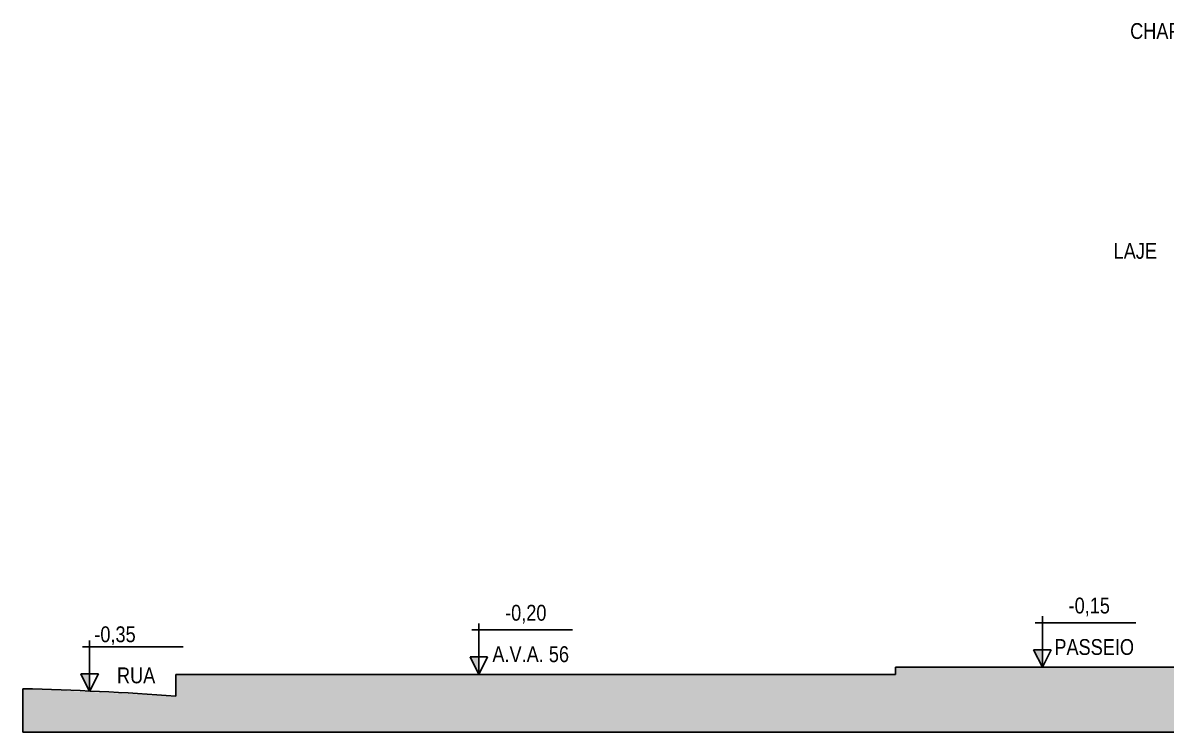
# Model space of a CAD drawing. Extents: x -178 to 151, y -135 to 745.
# Drawn here: x 101.19 to 109.13, y 726.14 to 731.07 of the extents above; entities that cross this region are included whole.
import ezdxf
from ezdxf.enums import TextEntityAlignment as Align

# ---------------------------------------------------------------- set-up
doc = ezdxf.new("R2010")
doc.units = 0
doc.header["$MEASUREMENT"] = 0
doc.linetypes.add('CONTINU', pattern=[0])
doc.layers.get('0').update_dxf_attribs({"linetype": 'CONTINUOUS'})
doc.layers.add('COTAS', color=7, linetype='CONTINUOUS')
doc.layers.add('E-txt-g', color=3, linetype='CONTINUOUS')
doc.layers.add('E-Txt-W', color=7, linetype='CONTINUOUS', lineweight=20)
doc.styles.add('F2', font='swissc.ttf')
doc.styles.add('REG60', font='romans.shx', dxfattribs={"width": 0.8, "height": 0.15})
doc.styles.add('REG80', font='romans.shx', dxfattribs={"width": 0.8, "height": 0.2})

# ---------------------------------------------------------------- blocks, each defined once
blk = doc.blocks.new('TXT-AMB75')
at = {"layer": 'E-txt-g', "style": 'REG80', "width": 0.8, "flags": 8}
blk.add_attdef('TXT', text='', height=0.2, dxfattribs=at).set_placement((0.005, 0.296), align=Align.CENTER)
at = {"layer": 'E-Txt-W', "style": 'REG60', "width": 0.8, "flags": 8}
blk.add_attdef('TXT', text='', height=0.15, dxfattribs=at).set_placement((0.005, 0.027), align=Align.CENTER)

msp = doc.modelspace()

# ---------------------------------------------------------------- hatches: boundary and pattern name
at = {"layer": 'COTAS', "linetype": 'CONTINU'}
h = msp.add_hatch(dxfattribs=at)
h.set_pattern_fill('ANSI38', color=8, scale=0.25, style=0)
h.paths.add_polyline_path([(101.1885, 726.4447), (102.2516, 726.3932), (102.2516, 726.5432), (107.2516, 726.5432), (107.2516, 726.5932), (110.1016, 726.5932), (110.1016, 726.6432), (113.4916, 726.6432), (113.4916, 726.6932), (114.0916, 726.6932), (114.0916, 726.7432), (131.6006, 726.7432), (131.6006, 726.6932), (132.2006, 726.6932), (132.2006, 726.6432), (135.8263, 726.6432), (135.8263, 726.1432), (101.1885, 726.1432)])

# ---------------------------------------------------------------- linework, layer by layer
for p, q in [((108.2223, 726.9022), (108.9214, 726.9022)), ((108.2718, 726.9482), (108.2718, 726.5932)), ((104.3071, 726.8522), (105.0063, 726.8522)), ((104.3567, 726.8982), (104.3567, 726.5432)), ((101.6521, 726.7804), (101.6521, 726.4253)), ((101.6026, 726.7343), (102.3017, 726.7343)), ((104.2957, 726.6651), (104.3567, 726.5432)), ((104.2957, 726.6651), (104.4176, 726.6651)), ((104.3567, 726.5432), (104.4176, 726.6651)), ((108.2109, 726.7151), (108.2718, 726.5932)), ((108.2109, 726.7151), (108.3328, 726.7151)), ((108.2718, 726.5932), (108.3328, 726.7151)), ((101.5912, 726.5472), (101.6521, 726.4253)), ((101.5912, 726.5472), (101.7131, 726.5472)), ((101.6521, 726.4253), (101.7131, 726.5472))]:
    msp.add_line(p, q)
at = {"color": 1, "linetype": 'Continuous'}
for p, q in [((107.2516, 726.5932), (110.1016, 726.5932)), ((107.2516, 726.5932), (107.2516, 726.5432)), ((102.2516, 726.5432), (102.2516, 726.4932)), ((102.2516, 726.5432), (102.2516, 726.3932)), ((102.2516, 726.5432), (107.2516, 726.5432))]:
    msp.add_line(p, q, dxfattribs=at)
at = {"color": 8, "linetype": 'Continuous'}
msp.add_line((101.1885, 726.4447), (101.1885, 726.1432), dxfattribs=at)
at = {"color": 8, "linetype": 'Continuous', "flags": 128}
msp.add_lwpolyline([(101.1885, 726.4447), (101.1885, 726.1432)], dxfattribs=at)
at = {"color": 1, "linetype": 'Continuous'}
msp.add_arc((100.6855, 705.0836), 21.367, 85.79669, 88.65127, dxfattribs=at)
for points in [[(104.2957, 726.6651), (104.3567, 726.6651), (104.3567, 726.5432)], [(108.2109, 726.7151), (108.2718, 726.7151), (108.2718, 726.5932)], [(101.5912, 726.5472), (101.6521, 726.5472), (101.6521, 726.4253)]]:
    msp.add_solid(points)
at = {"layer": 'COTAS', "color": 8, "linetype": 'CONTINU'}
msp.add_line((101.1885, 726.1432), (135.8263, 726.1432), dxfattribs=at)

# ---------------------------------------------------------------- block references
ref = msp.add_blockref('TXT-AMB75', (108.6005, 726.7508), dxfattribs=dict(xscale=-0.7290000000000001, yscale=0.7290000000000001, zscale=0.7290000000000001))
ref.add_attrib('TXT', '-0,15', dxfattribs={"layer": 'E-txt-g', "color": 2, "height": 0.11, "style": 'F2'}).set_placement((108.5978, 726.9669), align=Align.CENTER)
ref = msp.add_blockref('TXT-AMB75', (104.6853, 726.7008), dxfattribs=dict(xscale=-0.7290000000000001, yscale=0.7290000000000001, zscale=0.7290000000000001))
ref.add_attrib('TXT', '-0,20', dxfattribs={"layer": 'E-txt-g', "color": 2, "height": 0.11, "style": 'F2'}).set_placement((104.6826, 726.9169), align=Align.CENTER)
ref = msp.add_blockref('TXT-AMB75', (101.8303, 726.5513), dxfattribs=dict(xscale=-0.7290000000000001, yscale=0.7290000000000001, zscale=0.7290000000000001))
ref.add_attrib('TXT', '-0,35', dxfattribs={"layer": 'E-txt-g', "color": 2, "height": 0.11, "style": 'F2'}).set_placement((101.8286, 726.7674), align=Align.CENTER)
ref = msp.add_blockref('TXT-AMB75', (104.7251, 726.413), dxfattribs=dict(xscale=-0.7290000000000001, yscale=0.7290000000000001, zscale=0.7290000000000001))
ref.add_attrib('TXT', 'A.V.A. 56', dxfattribs={"layer": 'E-txt-g', "color": 2, "height": 0.11, "style": 'F2'}).set_placement((104.7169, 726.6291), align=Align.CENTER)
ref = msp.add_blockref('TXT-AMB75', (108.6403, 726.463), dxfattribs=dict(xscale=-0.7290000000000001, yscale=0.7290000000000001, zscale=0.7290000000000001))
ref.add_attrib('TXT', 'PASSEIO', dxfattribs={"layer": 'E-txt-g', "color": 2, "height": 0.11, "style": 'F2'}).set_placement((108.632, 726.6791), align=Align.CENTER)
ref = msp.add_blockref('TXT-AMB75', (101.989, 726.266), dxfattribs=dict(xscale=-0.7290000000000001, yscale=0.7290000000000001, zscale=0.7290000000000001))
ref.add_attrib('TXT', 'RUA', dxfattribs={"layer": 'E-txt-g', "color": 2, "height": 0.11, "style": 'F2'}).set_placement((101.9754, 726.4821), align=Align.CENTER)

# ---------------------------------------------------------------- texts
at = {"color": 6, "style": 'F2'}
for s, p in [('CHAPIM', (108.8818, 730.9558)), ('LAJE', (108.7671, 729.4292))]:
    msp.add_text(s, height=0.11, dxfattribs=at).set_placement(p)

doc.saveas('drawing.dxf')
